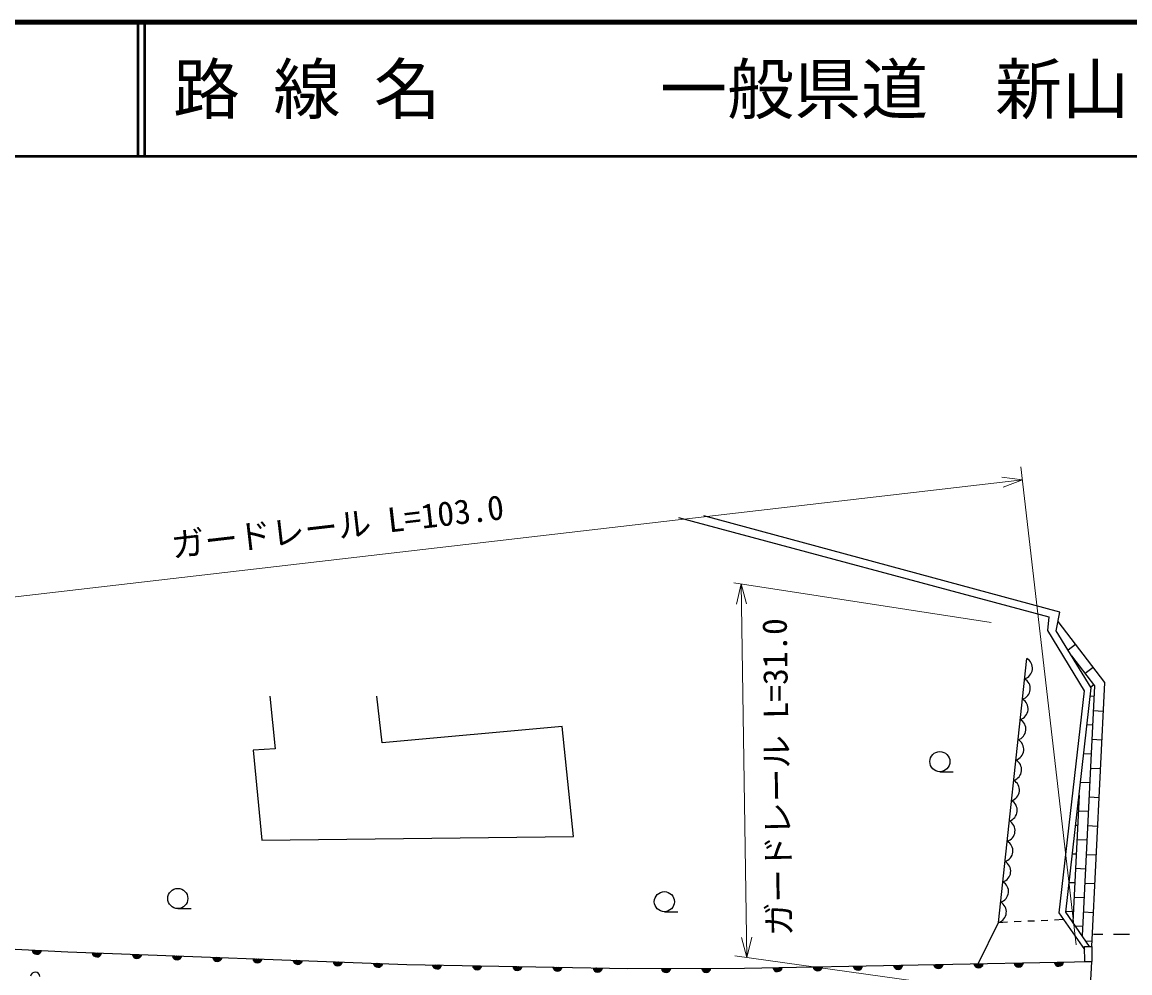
# Model space of a CAD drawing. Units: millimetres, scale not verified. Extents: x 40000 to 680000, y 20000 to 380000.
# Drawn here: x 169122 to 251794, y 309024 to 380000 of the extents above; entities that cross this region are included whole.
import ezdxf
from ezdxf.enums import TextEntityAlignment as Align

# ---------------------------------------------------------------- set-up
doc = ezdxf.new("R2010")
doc.units = ezdxf.units.MM
doc.header["$LTSCALE"] = 1000
for name, color, linetype, lineweight in [('M-BGD', 7, 'Continuous', 25), ('M-STR-HTXT', 7, 'Continuous', 13), ('M-TTL', 2, 'Continuous', 140), ('M-TTL-LINE', 7, 'Continuous', 50)]:
    doc.layers.add(name, color=color, linetype=linetype, lineweight=lineweight)
doc.layers.add('M-TTL-TXT', color=7, linetype='Continuous')
doc.styles.add('ＭＳ ゴシック', font='')
doc.styles.get('ＭＳ ゴシック').set_extended_font_data('MS Gothic')

msp = doc.modelspace()

# ---------------------------------------------------------------- linework, layer by layer
at = {"layer": 'M-BGD'}
for p, q in [((249920, 330691), (246441, 335251)), ((248903, 330305), (246306, 334568)), ((247745, 333541), (247190, 333117)), ((241994, 312788), (244103, 332487)), ((247445, 332699), (249157, 330454)), ((247801, 332232), (247752, 332194)), ((249049, 331832), (248453, 331377)), ((248946, 310998), (249920, 330691)), ((249157, 330454), (248234, 311781)), ((249105, 330522), (248877, 330348)), ((249117, 329654), (248832, 329669)), ((249813, 328544), (249064, 328581)), ((249011, 327507), (248591, 327528)), ((249707, 326396), (248958, 326433)), ((248905, 325360), (248350, 325387)), ((249601, 324249), (248852, 324286)), ((237616, 324043), (238616, 324043)), ((248799, 323212), (248109, 323246)), ((248003, 322299), (247533, 312797)), ((247997, 322176), (247989, 322176)), ((249495, 322102), (248746, 322139)), ((248693, 321065), (247944, 321102)), ((247891, 320028), (247748, 320035)), ((249389, 319954), (248640, 319991)), ((248587, 318918), (247838, 318955)), ((247784, 317881), (247508, 317895)), ((249283, 317807), (248534, 317844)), ((248480, 316770), (247731, 316807)), ((247678, 315734), (247267, 315754)), ((249176, 315659), (248427, 315696)), ((248374, 314623), (247625, 314660)), ((180739, 313824), (181739, 313824)), ((217054, 313588), (218054, 313588)), ((247572, 313586), (247026, 313613)), ((249070, 313512), (248321, 313549)), ((240479, 309697), (241994, 312788)), ((241994, 312788), (242671, 312821)), ((243171, 312846), (243670, 312870)), ((244170, 312895), (244669, 312919)), ((245168, 312944), (245668, 312969)), ((246167, 312993), (246844, 313027)), ((248268, 312475), (247737, 312502)), ((249080, 311905), (249776, 311906)), ((250576, 311907), (251776, 311909)), ((248964, 311365), (248505, 311387)), ((223031, 309366), (248968, 309859)), ((248865, 308004), (248968, 309859))]:
    msp.add_line(p, q, dxfattribs=at)
for points in [[(246306, 334568), (246579, 335942), (220008, 343155)], [(218114, 343018), (245740, 335601), (245638, 334591), (248383, 330083), (246503, 313515), (248416, 310775)], [(248776, 310995), (247018, 313544), (248903, 330305)], [(187598, 329674), (188014, 325751), (186365, 325655), (187019, 318928), (210266, 319206), (209435, 327412), (196002, 326195), (195601, 329670)], [(122074, 313241), (134133, 312536), (152906, 311578), (172539, 310590), (197838, 309658), (214324, 309342), (223031, 309366)]]:
    msp.add_lwpolyline(points, dxfattribs=at)
msp.add_lwpolyline([(248968, 309859), (248434, 309848), (248412, 310988), (248946, 310998)], close=True, dxfattribs=at)
for centre in [(237616, 324793), (180739, 314574), (217054, 314338)]:
    msp.add_circle(centre, 750, dxfattribs=at)
for centre, radius, start, end in [((243693, 331765), 831, 287.34775, 60.43395), ((243531, 330250), 831, 287.34775, 60.43395), ((243368, 328734), 831, 287.34775, 60.43395), ((243206, 327219), 831, 287.34775, 60.43395), ((243044, 325704), 831, 287.34775, 60.43395), ((242882, 324188), 831, 287.34775, 60.43395), ((242720, 322673), 831, 287.34775, 60.43395), ((242558, 321157), 831, 287.34775, 60.43395), ((242395, 319642), 831, 287.34775, 60.43395), ((242233, 318127), 831, 287.34775, 60.43395), ((242071, 316611), 831, 287.34775, 60.43395), ((241909, 315096), 831, 287.34775, 60.43395), ((241747, 313581), 831, 287.34775, 60.43395), ((170216, 310761), 354, 185.91738, 348.32256), ((170216, 310761), 283, 188.14142, 346.09852), ((170216, 310761), 212, 191.88775, 342.35219), ((170216, 310761), 142, 199.59948, 334.64046), ((170216, 310761), 100, 209.91714, 324.3228), ((174698, 310565), 354, 186.68725, 349.09243), ((174698, 310565), 283, 188.91129, 346.86839), ((174698, 310565), 212, 192.65762, 343.12207), ((174698, 310565), 142, 200.36935, 335.41034), ((174698, 310565), 100, 210.68701, 325.09267), ((177695, 310454), 354, 186.68725, 349.09243), ((177695, 310454), 283, 188.91129, 346.86839), ((177695, 310454), 212, 192.65762, 343.12207), ((177695, 310454), 142, 200.36935, 335.41034), ((177695, 310454), 100, 210.68701, 325.09267), ((180693, 310344), 354, 186.68725, 349.09243), ((180693, 310344), 283, 188.91129, 346.86839), ((180693, 310344), 212, 192.65762, 343.12207), ((180693, 310344), 142, 200.36935, 335.41034), ((180693, 310344), 100, 210.68701, 325.09267), ((183691, 310233), 354, 186.68725, 349.09243), ((183691, 310233), 283, 188.91129, 346.86839), ((183691, 310233), 212, 192.65762, 343.12207), ((183691, 310233), 142, 200.36935, 335.41034), ((183691, 310233), 100, 210.68701, 325.09267), ((186689, 310123), 354, 186.68725, 349.09243), ((186689, 310123), 283, 188.91129, 346.86839), ((186689, 310123), 212, 192.65762, 343.12207), ((186689, 310123), 142, 200.36935, 335.41034), ((186689, 310123), 100, 210.68701, 325.09267), ((189687, 310012), 354, 186.68725, 349.09243), ((189687, 310012), 283, 188.91129, 346.86839), ((189687, 310012), 212, 192.65762, 343.12207), ((189687, 310012), 142, 200.36935, 335.41034), ((189687, 310012), 100, 210.68701, 325.09267), ((192685, 309902), 354, 186.68725, 349.09243), ((192685, 309902), 283, 188.91129, 346.86839), ((192685, 309902), 212, 192.65762, 343.12207), ((192685, 309902), 142, 200.36935, 335.41034), ((192685, 309902), 100, 210.68701, 325.09267), ((195683, 309791), 354, 186.68725, 349.09243), ((195683, 309791), 283, 188.91129, 346.86839), ((195683, 309791), 212, 192.65762, 343.12207), ((195683, 309791), 142, 200.36935, 335.41034), ((195683, 309791), 100, 210.68701, 325.09267), ((200083, 309669), 354, 187.69851, 350.10369), ((200083, 309669), 283, 189.92255, 347.87965), ((200083, 309669), 212, 193.66888, 344.13333), ((200083, 309669), 142, 201.38061, 336.4216), ((200083, 309669), 100, 211.69827, 326.10393), ((203082, 309611), 354, 187.69851, 350.10369), ((203082, 309611), 283, 189.92255, 347.87965), ((203082, 309611), 212, 193.66888, 344.13333), ((203082, 309611), 142, 201.38061, 336.4216), ((203082, 309611), 100, 211.69827, 326.10393), ((206082, 309554), 354, 187.69851, 350.10369), ((206082, 309554), 283, 189.92255, 347.87965), ((206082, 309554), 212, 193.66888, 344.13333), ((206082, 309554), 142, 201.38061, 336.4216), ((206082, 309554), 100, 211.69827, 326.10393), ((209081, 309496), 354, 187.69851, 350.10369), ((209081, 309496), 283, 189.92255, 347.87965), ((209081, 309496), 212, 193.66888, 344.13333), ((209081, 309496), 142, 201.38061, 336.4216), ((209081, 309496), 100, 211.69827, 326.10393), ((212081, 309439), 354, 187.69851, 350.10369), ((212081, 309439), 283, 189.92255, 347.87965), ((212081, 309439), 212, 193.66888, 344.13333), ((212081, 309439), 142, 201.38061, 336.4216), ((212081, 309439), 100, 211.69827, 326.10393), ((217177, 309404), 354, 188.95917, 351.36435), ((217177, 309404), 283, 191.18321, 349.14031), ((217177, 309404), 212, 194.92953, 345.39398), ((217177, 309404), 142, 202.64126, 337.68225), ((217177, 309404), 100, 212.95892, 327.36459), ((220177, 309412), 354, 188.95917, 351.36435), ((220177, 309412), 283, 191.18321, 349.14031), ((220177, 309412), 212, 194.92953, 345.39398), ((220177, 309412), 142, 202.64126, 337.68225), ((220177, 309412), 100, 212.95892, 327.36459), ((225500, 309467), 354, 189.88492, 352.2901), ((225500, 309467), 283, 192.10896, 350.06606), ((225500, 309467), 212, 195.85529, 346.31974), ((225500, 309467), 142, 203.56702, 338.60801), ((225500, 309467), 100, 213.88468, 328.29034), ((228500, 309524), 354, 189.88492, 352.2901), ((228500, 309524), 283, 192.10896, 350.06606), ((228500, 309524), 212, 195.85529, 346.31974), ((228500, 309524), 142, 203.56702, 338.60801), ((228500, 309524), 100, 213.88468, 328.29034), ((231499, 309581), 354, 189.88492, 352.2901), ((231499, 309581), 283, 192.10896, 350.06606), ((231499, 309581), 212, 195.85529, 346.31974), ((231499, 309581), 142, 203.56702, 338.60801), ((231499, 309581), 100, 213.88468, 328.29034), ((234499, 309638), 354, 189.88492, 352.2901), ((234499, 309638), 283, 192.10896, 350.06606), ((234499, 309638), 212, 195.85529, 346.31974), ((234499, 309638), 142, 203.56702, 338.60801), ((234499, 309638), 100, 213.88468, 328.29034), ((237498, 309695), 354, 189.88492, 352.2901), ((237498, 309695), 283, 192.10896, 350.06606), ((237498, 309695), 212, 195.85529, 346.31974), ((237498, 309695), 142, 203.56702, 338.60801), ((237498, 309695), 100, 213.88468, 328.29034), ((240498, 309752), 354, 189.88492, 352.2901), ((240498, 309752), 283, 192.10896, 350.06606), ((240498, 309752), 212, 195.85529, 346.31974), ((240498, 309752), 142, 203.56702, 338.60801), ((240498, 309752), 100, 213.88468, 328.29034), ((243497, 309809), 354, 189.88492, 352.2901), ((243497, 309809), 283, 192.10896, 350.06606), ((243497, 309809), 212, 195.85529, 346.31974), ((243497, 309809), 142, 203.56702, 338.60801), ((243497, 309809), 100, 213.88468, 328.29034), ((246496, 309866), 354, 189.88492, 352.2901), ((246496, 309866), 283, 192.10896, 350.06606), ((246496, 309866), 212, 195.85529, 346.31974), ((246496, 309866), 142, 203.56702, 338.60801), ((246496, 309866), 100, 213.88468, 328.29034), ((170093, 308714), 354, 6.09299, 168.49817)]:
    msp.add_arc(centre, radius, start, end, dxfattribs=at)
at = {"layer": 'M-STR-HTXT'}
for p, q in [((247798, 311113), (243661, 346812)), ((143328, 334176), (243776, 345819)), ((243776, 345819), (242242, 346019)), ((243776, 345819), (242329, 345274)), ((241442, 335174), (222248, 338145)), ((222791, 338061), (222439, 336555)), ((222791, 338061), (223219, 310174)), ((222791, 338061), (223189, 336567)), ((223219, 310174), (223571, 311680)), ((223219, 310174), (222821, 311668)), ((241866, 307551), (222301, 310303))]:
    msp.add_line(p, q, dxfattribs=at)
at = {"layer": 'M-TTL'}
msp.add_line((680000, 380000), (40000, 380000), dxfattribs=at)
at = {"layer": 'M-TTL-LINE'}
for p, q in [((177750, 380000), (177750, 370000)), ((178250, 380000), (178250, 370000)), ((40000, 370000), (680000, 370000))]:
    msp.add_line(p, q, dxfattribs=at)

# ---------------------------------------------------------------- texts
at = {"layer": 'M-STR-HTXT', "style": 'ＭＳ ゴシック'}
for s, rotation, p in [('ガードレール L=103.0', 6.612, (192827, 340920)), ('ガードレール L=31.0', 90.879, (226915, 323656))]:
    msp.add_text(s, height=1833, rotation=rotation, dxfattribs=at).set_placement(p, align=Align.BOTTOM_CENTER)
at = {"layer": 'M-TTL-TXT', "style": 'ＭＳ ゴシック'}
for s, p in [('路 線 名', (180380, 375000)), ('一般県道\u3000新山口(停)上郷線', (216734, 375000))]:
    msp.add_text(s, height=3666, dxfattribs=at).set_placement(p, align=Align.MIDDLE_LEFT)

doc.saveas('drawing.dxf')
